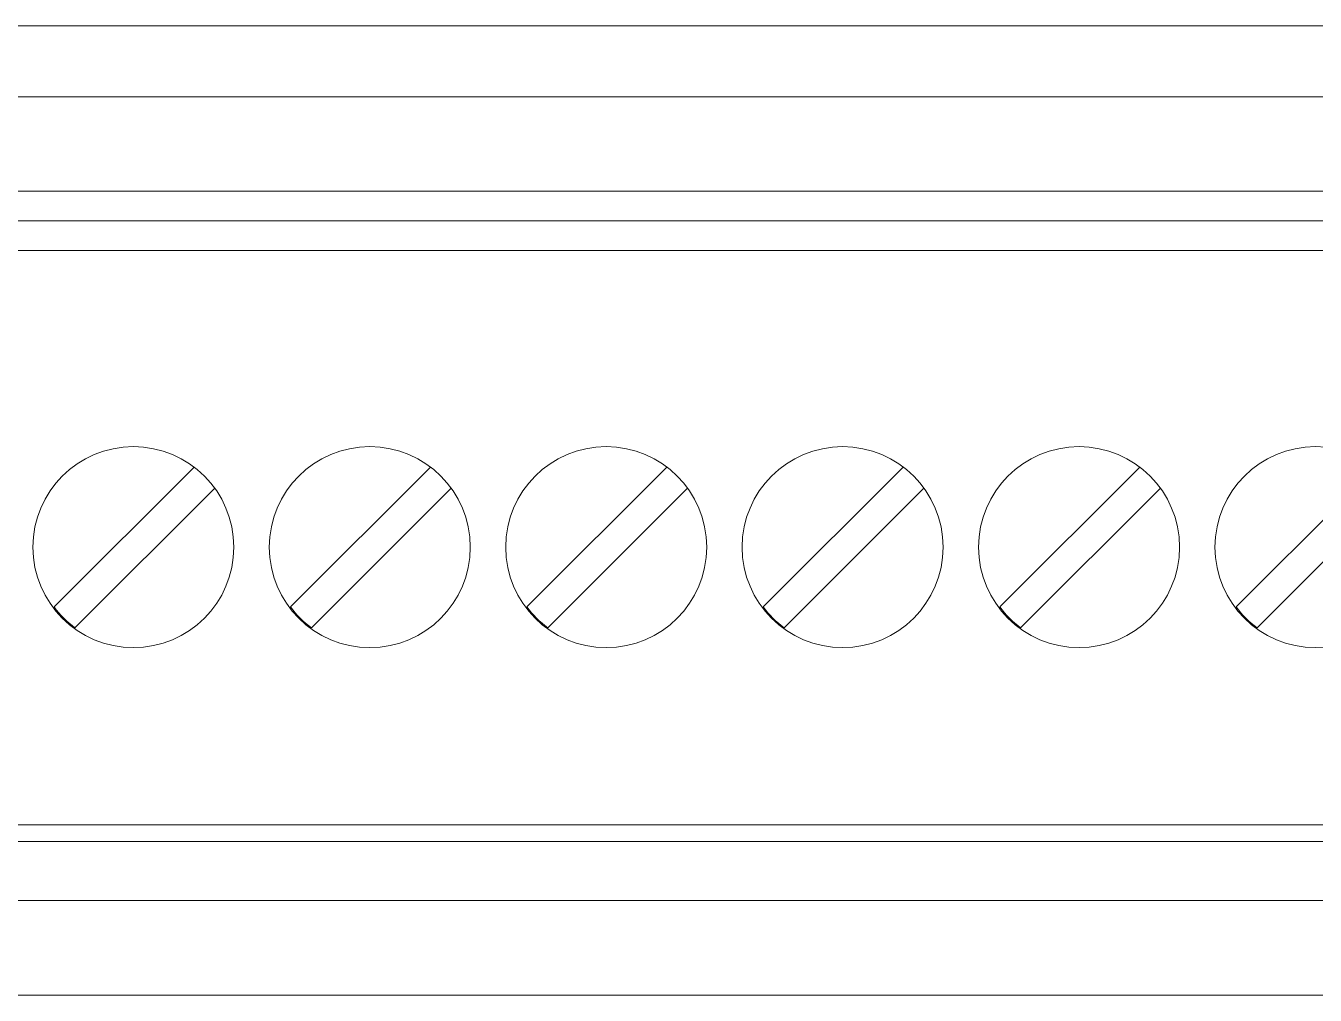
# Model space of a CAD drawing. Header units: millimetres. Extents: x 983 to 2111, y 2638 to 4457.
# Drawn here: x 1495.68 to 1517.5, y 3490.41 to 3506.81 of the extents above; entities that cross this region are included whole.
import ezdxf

# ---------------------------------------------------------------- set-up
doc = ezdxf.new("R2010")
doc.units = ezdxf.units.MM

# ---------------------------------------------------------------- blocks, each defined once
blk = doc.blocks.new('16DIDQ')
at = {"color": 7, "linetype": 'Continuous', "lineweight": 15}
for p, q in [((1485.01, 3506.808), (1535.51, 3506.808)), ((1487.21, 3505.608), (1531.71, 3505.608)), ((1487.21, 3504.008), (1531.71, 3504.008)), ((1531.71, 3503.508), (1487.21, 3503.508)), ((1531.71, 3503.008), (1487.21, 3503.008)), ((1496.158, 3496.976), (1498.526, 3499.343)), ((1500.158, 3496.976), (1502.526, 3499.343)), ((1504.158, 3496.976), (1506.526, 3499.343)), ((1508.158, 3496.976), (1510.526, 3499.343)), ((1512.158, 3496.976), (1514.526, 3499.343)), ((1516.158, 3496.976), (1518.526, 3499.343)), ((1498.876, 3498.986), (1496.512, 3496.622)), ((1502.876, 3498.986), (1500.512, 3496.622)), ((1506.876, 3498.986), (1504.512, 3496.622)), ((1510.876, 3498.986), (1508.512, 3496.622)), ((1514.876, 3498.986), (1512.512, 3496.622)), ((1518.876, 3498.986), (1516.512, 3496.622)), ((1487.21, 3493.288), (1531.71, 3493.288)), ((1486.01, 3493.008), (1534.51, 3493.008)), ((1488.91, 3492.008), (1533.41, 3492.008)), ((1488.91, 3490.408), (1533.41, 3490.408))]:
    blk.add_line(p, q, dxfattribs=at)
for centre in [(1497.5, 3497.988), (1501.5, 3497.988), (1505.5, 3497.988), (1509.5, 3497.988), (1513.5, 3497.988), (1517.5, 3497.988)]:
    blk.add_circle(centre, 1.7, dxfattribs=at)
for centre in [(1497.524, 3497.988), (1501.524, 3497.988), (1505.524, 3497.988), (1509.524, 3497.988), (1513.524, 3497.988), (1517.524, 3497.988)]:
    blk.add_arc(centre, 1.7, 216.5435, 233.4565, dxfattribs=at)

msp = doc.modelspace()

# ---------------------------------------------------------------- block references
at = {"lineweight": -3}
msp.add_blockref('16DIDQ', (0, 0), dxfattribs=at)

doc.saveas('drawing.dxf')
